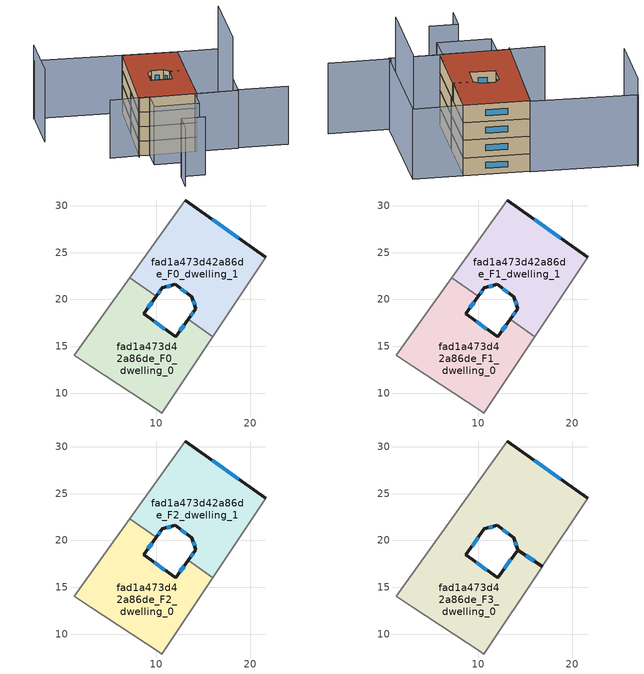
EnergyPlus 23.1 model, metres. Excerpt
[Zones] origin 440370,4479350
fad1a473d42a86de_F0_dwelling_0
 floor ground (EU_floor_Construction): 13.41,17.89 16.01,16.04 10.59,7.91 10.25,8.13 3.01,12.88 1.28,14.05 7.18,22.33 9.98,20.33 8.67,18.49 12.04,16.03 z0
 wall outside (EU_wall_Construction): 13.41,17.89 12.04,16.03 8.67,18.49 9.98,20.33 z0:3
 wall adiabatic (EU_wall_Construction): 7.18,22.33 1.28,14.05 3.01,12.88 10.25,8.13 10.59,7.91 16.01,16.04 z0:3
 wall to fad1a473d42a86de_F0_dwelling_1 (EU_wall_Construction): 9.98,20.33 7.18,22.33 / 16,16.04 13.41,17.89 z0:3
 window (EU_Window_Construction): 9.11,19.1 9.55,19.71 / 10.92,16.85 9.8,17.67 / 12.95,17.27 12.5,16.65 z1:2
fad1a473d42a86de_F0_dwelling_1
 floor ground (EU_floor_Construction): 21.63,24.49 16.01,16.04 13.41,17.89 14.21,18.99 13.78,20.28 12,21.6 10.64,21.25 9.98,20.33 7.18,22.33 13.07,30.6 z0
 wall outside (EU_wall_Construction): 9.98,20.33 10.64,21.25 12,21.6 13.78,20.28 14.21,18.99 13.41,17.89 / 21.63,24.49 13.07,30.6 z0:3
 wall adiabatic (EU_wall_Construction): 13.07,30.6 7.18,22.33 / 16.01,16.04 21.63,24.49 z0:3
 window (EU_Window_Construction): 13.94,18.62 13.68,18.26 / 13.92,19.85 14.07,19.42 / 12.59,21.16 13.18,20.72 / 11.09,21.37 11.54,21.48 / 10.2,20.64 10.42,20.94 / 18.77,26.53 15.93,28.56 z1:2
fad1a473d42a86de_F1_dwelling_0
 floor to fad1a473d42a86de_F0_dwelling_0 (EU_floor_Construction): 13.41,17.89 16,16.04 10.59,7.91 10.25,8.13 3.01,12.88 1.28,14.05 7.18,22.33 9.98,20.33 8.67,18.49 12.04,16.03 z3
 wall outside (EU_wall_Construction): 13.41,17.89 12.04,16.03 8.67,18.49 9.98,20.33 z3:6
 wall adiabatic (EU_wall_Construction): 7.18,22.33 1.28,14.05 3.01,12.88 10.25,8.13 10.59,7.91 16.01,16.04 z3:6
 wall to fad1a473d42a86de_F1_dwelling_1 (EU_wall_Construction): 9.98,20.33 7.18,22.33 / 16,16.04 13.41,17.89 z3:6
 window (EU_Window_Construction): 9.11,19.1 9.55,19.71 / 10.92,16.85 9.8,17.67 / 12.95,17.27 12.5,16.65 z4:5
fad1a473d42a86de_F1_dwelling_1
 floor to fad1a473d42a86de_F0_dwelling_1 (EU_floor_Construction): 21.63,24.49 16,16.04 13.41,17.89 14.21,18.99 13.77,20.28 12,21.6 10.64,21.25 9.98,20.33 7.18,22.33 13.07,30.6 z3
 wall outside (EU_wall_Construction): 9.98,20.33 10.64,21.25 12,21.6 13.78,20.28 14.21,18.99 13.41,17.89 / 21.63,24.49 13.07,30.6 z3:6
 wall adiabatic (EU_wall_Construction): 13.07,30.6 7.18,22.33 / 16.01,16.04 21.63,24.49 z3:6
 window (EU_Window_Construction): 13.94,18.62 13.68,18.26 / 13.92,19.85 14.07,19.42 / 12.59,21.16 13.18,20.72 / 11.09,21.37 11.54,21.48 / 10.2,20.64 10.42,20.94 / 18.77,26.53 15.93,28.56 z4:5
fad1a473d42a86de_F2_dwelling_0
 floor to fad1a473d42a86de_F1_dwelling_0 (EU_floor_Construction): 13.41,17.89 16,16.04 10.59,7.91 10.25,8.13 3.01,12.88 1.28,14.05 7.18,22.33 9.98,20.33 8.67,18.49 12.04,16.03 z6
 wall outside (EU_wall_Construction): 13.41,17.89 12.04,16.03 8.67,18.49 9.98,20.33 z6:9
 wall adiabatic (EU_wall_Construction): 7.18,22.33 1.28,14.05 3.01,12.88 10.25,8.13 10.59,7.91 16.01,16.04 z6:9
 wall to fad1a473d42a86de_F2_dwelling_1 (EU_wall_Construction): 9.98,20.33 7.18,22.33 / 16,16.04 13.41,17.89 z6:9
 window (EU_Window_Construction): 9.11,19.1 9.55,19.71 / 10.92,16.85 9.8,17.67 / 12.95,17.27 12.5,16.65 z7:8
fad1a473d42a86de_F2_dwelling_1
 floor to fad1a473d42a86de_F1_dwelling_1 (EU_floor_Construction): 21.63,24.49 16,16.04 13.41,17.89 14.21,18.99 13.77,20.28 12,21.6 10.64,21.25 9.98,20.33 7.18,22.33 13.07,30.6 z6
 wall outside (EU_wall_Construction): 9.98,20.33 10.64,21.25 12,21.6 13.78,20.28 14.21,18.99 13.41,17.89 / 21.63,24.49 13.07,30.6 z6:9
 wall adiabatic (EU_wall_Construction): 13.07,30.6 7.18,22.33 / 16.01,16.04 21.63,24.49 z6:9
 window (EU_Window_Construction): 13.94,18.62 13.68,18.26 / 13.92,19.85 14.07,19.42 / 12.59,21.16 13.18,20.72 / 11.09,21.37 11.54,21.48 / 10.2,20.64 10.42,20.94 / 18.77,26.53 15.93,28.56 z7:8
 roof outside (EU_roof_Construction): 16.79,17.22 16.82,17.26 14.21,19 14.21,18.99 13.41,17.89 14.19,18.96 z9
fad1a473d42a86de_F3_dwelling_0
 floor to fad1a473d42a86de_F2_dwelling_0 (EU_floor_Construction): 13.41,17.89 16,16.04 10.59,7.91 10.25,8.13 3.01,12.88 1.28,14.05 7.18,22.33 9.98,20.33 8.67,18.49 12.04,16.03 z9
 floor to fad1a473d42a86de_F2_dwelling_1 (EU_floor_Construction): 16.79,17.22 16,16.04 13.41,17.89 14.19,18.96 z9; 21.63,24.49 16.82,17.26 14.21,19 13.77,20.28 12,21.6 10.64,21.25 9.98,20.33 7.18,22.33 13.07,30.6 z9
 wall outside (EU_wall_Construction): 21.63,24.49 13.07,30.6 / 16.82,17.26 14.21,19 / 16.79,17.22 14.19,18.96 12.04,16.03 8.67,18.49 10.64,21.25 12,21.6 13.78,20.28 14.21,19 z9:12
 wall adiabatic (EU_wall_Construction): 13.07,30.6 1.28,14.05 3.01,12.88 10.25,8.13 10.59,7.91 16.79,17.22 / 16.82,17.26 21.63,24.49 z9:12
 window (EU_Window_Construction): 18.77,26.53 15.93,28.56 / 15.95,17.85 15.08,18.42 / 13.92,19.85 14.06,19.43 / 12.59,21.16 13.18,20.72 / 11.09,21.37 11.54,21.48 / 9.33,19.41 9.98,20.32 / 10.92,16.85 9.8,17.67 / 13.47,17.98 12.76,17.01 / 15.92,17.8 15.06,18.38 z10:11
 roof outside (EU_roof_Construction): 16.79,17.22 14.19,18.96 12.04,16.03 8.67,18.49 10.64,21.25 12,21.6 13.78,20.28 14.21,19 16.82,17.26 21.63,24.49 13.07,30.6 1.28,14.05 3.01,12.88 10.25,8.13 10.59,7.91 z12
shading: 10.29,8.19 17.28,3.43 / -2.31,-2.24 0.22,1.51 / 0.22,1.51 4.04,-1.07 / -3.33,17.14 3.12,12.93 / -0.71,40.6 13.16,30.72 / 13.16,30.72 0.97,13.62 / 17.22,3.74 25.42,-1.83 / 3.01,12.88 10.25,8.13 / 10.25,8.13 7.77,4.34 / 7.77,4.34 0.52,9.1 / 0.52,9.1 3.01,12.88 / 10.58,7.89 21.63,24.49 / 21.63,24.49 28.33,20.03 / 28.33,20.03 17.28,3.43 / 17.28,3.43 10.58,7.89 z0:12; -0.31,40.91 -6.75,31.33 z0:15; 19.75,7.45 28.02,19.87 z0:21
[Building]
EU S2 Campaign: North Axis=0; Terrain=City; Solar Distribution=FullExterior
[Site:Location]
Madrid: Latitude=40.5; Longitude=-3.5; Time Zone=1; Elevation=609
[SizingPeriod:WeatherFileDays]
AnnualSizingPeriod: Begin Month=1; Begin Day of Month=1; End Month=12; End Day of Month=31; Day of Week for Start Day=Monday; Use Weather File Daylight Saving Period=No; Use Weather File Rain and Snow Indicators=No
[MATERIAL]
EU_InternalMass_Material: Roughness=MediumRough; Thickness=0.1; Conductivity=1; Density=1800; Specific Heat=900; Thermal Absorptance=0.9; Solar Absorptance=0.7; Visible Absorptance=0.7
[MATERIAL:NOMASS] Roughness=MediumRough; Thermal Absorptance=0.9; Solar Absorptance=0.7; Visible Absorptance=0.7
Name | Thermal Resistance
EU_wall_NoMass | 0.459673
EU_roof_NoMass | 0.495815
EU_floor_NoMass | 0.788942
[WINDOWMATERIAL:SIMPLEGLAZINGSYSTEM]
EU_Window_SimpleGlazing: UFactor=4.26103; Solar Heat Gain Coefficient=0.85; Visible Transmittance=0.85
[CONSTRUCTION]
EU_wall_Construction: EU_wall_NoMass
EU_roof_Construction: EU_roof_NoMass
EU_floor_Construction: EU_floor_NoMass
EU_InternalMass_Construction: EU_InternalMass_Material
EU_Window_Construction: EU_Window_SimpleGlazing
[ZONE] Type=1; Multiplier=1; Ceiling Height=autocalculate; Floor Area=autocalculate; Part of Total Floor Area=Yes
Name | Volume
fad1a473d42a86de_F0_dwelling_0; fad1a473d42a86de_F1_dwelling_0; fad1a473d42a86de_F2_dwelling_0 | 300.443
fad1a473d42a86de_F3_dwelling_0 | 600.402
fad1a473d42a86de_F0_dwelling_1; fad1a473d42a86de_F1_dwelling_1; fad1a473d42a86de_F2_dwelling_1 | 300.453
[INTERNALMASS] Construction=EU_InternalMass_Construction
Name | Zone or ZoneList | Surface Area
fad1a473d42a86de_F0_dwelling_0_EU_InternalMass | fad1a473d42a86de_F0_dwelling_0 | 100.148
fad1a473d42a86de_F0_dwelling_1_EU_InternalMass | fad1a473d42a86de_F0_dwelling_1 | 100.151
fad1a473d42a86de_F1_dwelling_0_EU_InternalMass | fad1a473d42a86de_F1_dwelling_0 | 100.148
fad1a473d42a86de_F1_dwelling_1_EU_InternalMass | fad1a473d42a86de_F1_dwelling_1 | 100.151
fad1a473d42a86de_F2_dwelling_0_EU_InternalMass | fad1a473d42a86de_F2_dwelling_0 | 100.148
fad1a473d42a86de_F2_dwelling_1_EU_InternalMass | fad1a473d42a86de_F2_dwelling_1 | 100.151
fad1a473d42a86de_F3_dwelling_0_EU_InternalMass | fad1a473d42a86de_F3_dwelling_0 | 200.134
[OTHEREQUIPMENT] Fuel Type=Electricity; Design Level Calculation Method=Watts/Area; Power per Zone Floor Area=1; Fraction Latent=0; Fraction Radiant=0; Fraction Lost=0; Carbon Dioxide Generation Rate=0; EndUse Subcategory=EU_Step8_InternalGains
Name | Zone or ZoneList or Space or SpaceList | Schedule
EU_Step8_InternalGain_fad1a473d42a86de_F0_dwelling_0_f000 | fad1a473d42a86de_F0_dwelling_0 | EU_Step8_GainSchedule_fad1a473d42a86de_F0_dwelling_0_f000
EU_Step8_InternalGain_fad1a473d42a86de_F0_dwelling_1_f000 | fad1a473d42a86de_F0_dwelling_1 | EU_Step8_GainSchedule_fad1a473d42a86de_F0_dwelling_1_f000
EU_Step8_InternalGain_fad1a473d42a86de_F1_dwelling_0_f000 | fad1a473d42a86de_F1_dwelling_0 | EU_Step8_GainSchedule_fad1a473d42a86de_F1_dwelling_0_f000
EU_Step8_InternalGain_fad1a473d42a86de_F1_dwelling_1_f000 | fad1a473d42a86de_F1_dwelling_1 | EU_Step8_GainSchedule_fad1a473d42a86de_F1_dwelling_1_f000
EU_Step8_InternalGain_fad1a473d42a86de_F2_dwelling_0_f000 | fad1a473d42a86de_F2_dwelling_0 | EU_Step8_GainSchedule_fad1a473d42a86de_F2_dwelling_0_f000
EU_Step8_InternalGain_fad1a473d42a86de_F2_dwelling_1_f000 | fad1a473d42a86de_F2_dwelling_1 | EU_Step8_GainSchedule_fad1a473d42a86de_F2_dwelling_1_f000
EU_Step8_InternalGain_fad1a473d42a86de_F3_dwelling_0_f000 | fad1a473d42a86de_F3_dwelling_0 | EU_Step8_GainSchedule_fad1a473d42a86de_F3_dwelling_0_f000
[ZONEVENTILATION:DESIGNFLOWRATE] Schedule=EU_AlwaysOn; Design Flow Rate Calculation Method=AirChanges/Hour; Air Changes per Hour=0.719161; Ventilation Type=Natural; Fan Pressure Rise=0; Fan Total Efficiency=1; Constant Term Coefficient=1; Temperature Term Coefficient=0; Velocity Term Coefficient=0; Velocity Squared Term Coefficient=0; Minimum Indoor Temperature=-100; Maximum Indoor Temperature=100; Delta Temperature=-100; Minimum Outdoor Temperature=-100; Maximum Outdoor Temperature=100; Maximum Wind Speed=40
Name | Zone or ZoneList or Space or SpaceList
EU_ConstantAir_fad1a473d42a86de_F0_dwelling_0 | fad1a473d42a86de_F0_dwelling_0
EU_ConstantAir_fad1a473d42a86de_F0_dwelling_1 | fad1a473d42a86de_F0_dwelling_1
EU_ConstantAir_fad1a473d42a86de_F1_dwelling_0 | fad1a473d42a86de_F1_dwelling_0
EU_ConstantAir_fad1a473d42a86de_F1_dwelling_1 | fad1a473d42a86de_F1_dwelling_1
EU_ConstantAir_fad1a473d42a86de_F2_dwelling_0 | fad1a473d42a86de_F2_dwelling_0
EU_ConstantAir_fad1a473d42a86de_F2_dwelling_1 | fad1a473d42a86de_F2_dwelling_1
EU_ConstantAir_fad1a473d42a86de_F3_dwelling_0 | fad1a473d42a86de_F3_dwelling_0
[HVACTEMPLATE:THERMOSTAT] Constant Heating Setpoint=20; Constant Cooling Setpoint=50
EU_HeatOnly_fad1a473d42a86de_F0_dwelling_0; EU_HeatOnly_fad1a473d42a86de_F0_dwelling_1; EU_HeatOnly_fad1a473d42a86de_F1_dwelling_0; EU_HeatOnly_fad1a473d42a86de_F1_dwelling_1; EU_HeatOnly_fad1a473d42a86de_F2_dwelling_0; EU_HeatOnly_fad1a473d42a86de_F2_dwelling_1; EU_HeatOnly_fad1a473d42a86de_F3_dwelling_0
[HVACTEMPLATE:ZONE:IDEALLOADSAIRSYSTEM] System Availability Schedule=EU_AlwaysOn; Maximum Heating Supply Air Temperature=50; Minimum Cooling Supply Air Temperature=13; Maximum Heating Supply Air Humidity Ratio=0.0156; Minimum Cooling Supply Air Humidity Ratio=0.0077; Heating Limit=NoLimit; Cooling Limit=NoLimit; Heating Availability Schedule=EU_AlwaysOn; Cooling Availability Schedule=EU_CoolingOff; Dehumidification Control Type=ConstantSensibleHeatRatio; Cooling Sensible Heat Ratio=0.7; Dehumidification Setpoint=60; Humidification Control Type=None; Humidification Setpoint=30; Outdoor Air Method=None; Outdoor Air Flow Rate per Person=0.00944; Outdoor Air Flow Rate per Zone Floor Area=0; Outdoor Air Flow Rate per Zone=0; Demand Controlled Ventilation Type=None; Outdoor Air Economizer Type=NoEconomizer; Heat Recovery Type=None; Sensible Heat Recovery Effectiveness=0.7; Latent Heat Recovery Effectiveness=0.65
Name | Template Thermostat
fad1a473d42a86de_F0_dwelling_0 | EU_HeatOnly_fad1a473d42a86de_F0_dwelling_0
fad1a473d42a86de_F0_dwelling_1 | EU_HeatOnly_fad1a473d42a86de_F0_dwelling_1
fad1a473d42a86de_F1_dwelling_0 | EU_HeatOnly_fad1a473d42a86de_F1_dwelling_0
fad1a473d42a86de_F1_dwelling_1 | EU_HeatOnly_fad1a473d42a86de_F1_dwelling_1
fad1a473d42a86de_F2_dwelling_0 | EU_HeatOnly_fad1a473d42a86de_F2_dwelling_0
fad1a473d42a86de_F2_dwelling_1 | EU_HeatOnly_fad1a473d42a86de_F2_dwelling_1
fad1a473d42a86de_F3_dwelling_0 | EU_HeatOnly_fad1a473d42a86de_F3_dwelling_0
[SIZING:ZONE] Zone Cooling Design Supply Air Temperature Input Method=SupplyAirTemperature; Zone Cooling Design Supply Air Temperature=13; Zone Heating Design Supply Air Temperature Input Method=SupplyAirTemperature; Zone Heating Design Supply Air Temperature=50; Zone Cooling Design Supply Air Humidity Ratio=0.008; Zone Heating Design Supply Air Humidity Ratio=0.008; Cooling Design Air Flow Method=DesignDay; Cooling Design Air Flow Rate=0; Cooling Minimum Air Flow per Zone Floor Area=0.000762; Cooling Minimum Air Flow=0; Cooling Minimum Air Flow Fraction=0.2; Heating Design Air Flow Method=DesignDay; Heating Design Air Flow Rate=0; Heating Maximum Air Flow per Zone Floor Area=0.002032; Heating Maximum Air Flow=0.141576; Heating Maximum Air Flow Fraction=0.3; Account for Dedicated Outdoor Air System=No; Dedicated Outdoor Air System Control Strategy=NeutralSupplyAir; Dedicated Outdoor Air Low Setpoint Temperature for Design=autosize; Dedicated Outdoor Air High Setpoint Temperature for Design=autosize; Zone Load Sizing Method=Sensible Load Only No Latent Load; Zone Latent Cooling Design Supply Air Humidity Ratio Input Method=HumidityRatioDifference; Zone Cooling Design Supply Air Humidity Ratio Difference=0.005; Zone Latent Heating Design Supply Air Humidity Ratio Input Method=HumidityRatioDifference; Zone Humidification Design Supply Air Humidity Ratio Difference=0.005
fad1a473d42a86de_F0_dwelling_0; fad1a473d42a86de_F0_dwelling_1; fad1a473d42a86de_F1_dwelling_0; fad1a473d42a86de_F1_dwelling_1; fad1a473d42a86de_F2_dwelling_0; fad1a473d42a86de_F2_dwelling_1; fad1a473d42a86de_F3_dwelling_0
[SCHEDULE:CONSTANT]
Name | Hourly Value
EU_AlwaysOn | 1
EU_CoolingOff | 0
[SCHEDULE:FILE] Column Number=1; Rows to Skip at Top=0; Number of Hours of Data=8760; Column Separator=Comma; Interpolate to Timestep=No; Minutes per Item=60; Adjust Schedule for Daylight Savings=Yes
Name | File
EU_Step8_GainSchedule_fad1a473d42a86de_F0_dwelling_0_f000 | ../../schedules/fad1a473d42a86de/fad1a473d42a86de_F0_dwelling_0_f000_gain.csv
EU_Step8_GainSchedule_fad1a473d42a86de_F0_dwelling_1_f000 | ../../schedules/fad1a473d42a86de/fad1a473d42a86de_F0_dwelling_1_f000_gain.csv
EU_Step8_GainSchedule_fad1a473d42a86de_F1_dwelling_0_f000 | ../../schedules/fad1a473d42a86de/fad1a473d42a86de_F1_dwelling_0_f000_gain.csv
EU_Step8_GainSchedule_fad1a473d42a86de_F1_dwelling_1_f000 | ../../schedules/fad1a473d42a86de/fad1a473d42a86de_F1_dwelling_1_f000_gain.csv
EU_Step8_GainSchedule_fad1a473d42a86de_F2_dwelling_0_f000 | ../../schedules/fad1a473d42a86de/fad1a473d42a86de_F2_dwelling_0_f000_gain.csv
EU_Step8_GainSchedule_fad1a473d42a86de_F2_dwelling_1_f000 | ../../schedules/fad1a473d42a86de/fad1a473d42a86de_F2_dwelling_1_f000_gain.csv
EU_Step8_GainSchedule_fad1a473d42a86de_F3_dwelling_0_f000 | ../../schedules/fad1a473d42a86de/fad1a473d42a86de_F3_dwelling_0_f000_gain.csv
